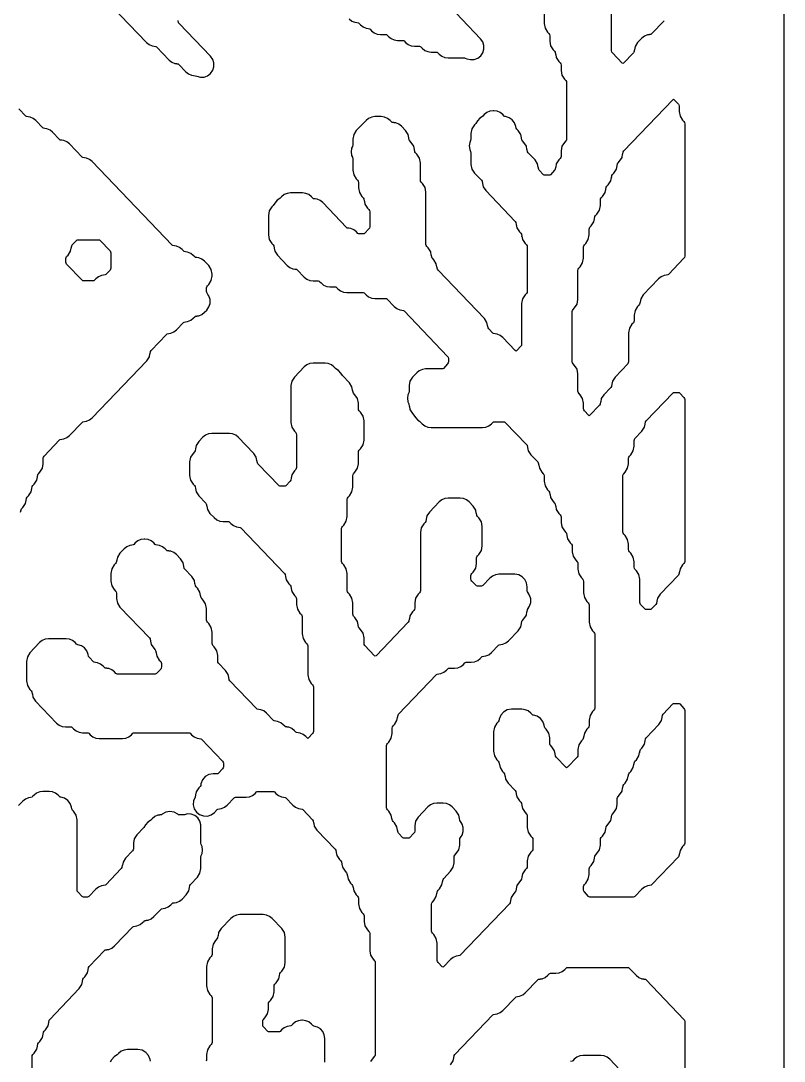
# Model space of a CAD drawing. Header units: millimetres. Extents: x 10 to 410, y 18 to 283.
# Drawn here: x 180.54 to 211.27, y 58.96 to 100.85 of the extents above; entities that cross this region are included whole.
import ezdxf

# ---------------------------------------------------------------- set-up
doc = ezdxf.new("R2010")
doc.units = ezdxf.units.MM
doc.layers.add('CUT', color=1, linetype='Continuous')

msp = doc.modelspace()

# ---------------------------------------------------------------- linework, layer by layer
at = {"layer": 'CUT'}
for points in [[(211.2679, 144), (198.134, 144), (198.134, 147), (190.134, 147), (190.134, 144), (169.134, 144), (169.134, 147), (161.134, 147), (161.134, 144), (148, 144), (148, 24), (161.134, 24), (161.134, 21), (169.134, 21), (169.134, 24), (190.134, 24), (190.134, 21), (198.134, 21), (198.134, 24), (211.2679, 24)], [(202.9643, 85.9382), (202.9643, 86.6345), (202.9282, 86.8209), (202.8252, 86.9805), (202.7709, 87.0371), (202.7464, 87.0752), (202.7378, 87.1196), (202.7378, 89.1504), (202.7464, 89.1949), (202.7709, 89.2329), (202.8252, 89.2895), (202.9282, 89.4491), (202.9643, 89.6355), (202.9643, 90.8044), (202.9729, 90.8489), (202.9975, 90.8869), (203.0517, 90.9435), (203.1547, 91.1031), (203.1908, 91.2896), (203.1908, 91.7496), (203.1994, 91.794), (203.224, 91.8321), (203.2783, 91.8887), (203.3812, 92.0482), (203.4173, 92.2347), (203.4173, 92.4584), (203.4259, 92.5029), (203.4505, 92.5409), (203.5048, 92.5976), (203.6078, 92.7571), (203.6324, 92.8844), (203.6347, 92.8839), (203.6524, 92.9754), (203.677, 93.0135), (203.7313, 93.0701), (203.8343, 93.2297), (203.8703, 93.4161), (203.8703, 93.6399), (203.8789, 93.6843), (203.9035, 93.7224), (203.9578, 93.779), (204.0608, 93.9385), (204.0854, 94.0658), (204.0877, 94.0654), (204.1054, 94.1569), (204.13, 94.1949), (204.1843, 94.2516), (204.2873, 94.4111), (204.3119, 94.5384), (204.3142, 94.538), (204.3319, 94.6295), (204.3565, 94.6675), (204.4108, 94.7241), (204.5138, 94.8837), (204.5384, 95.011), (204.5408, 95.0105), (204.5585, 95.102), (204.583, 95.1401), (204.6373, 95.1967), (204.7403, 95.3563), (204.7649, 95.4836), (204.7673, 95.4831), (204.785, 95.5746), (204.8095, 95.6126), (206.787, 97.6755), (206.8149, 97.6965), (206.8429, 97.6755), (207.0083, 97.5029), (207.0328, 97.4649), (207.0414, 97.4204), (207.0414, 97.1967), (207.0775, 97.0103), (207.1805, 96.8507), (207.2348, 96.7941), (207.2594, 96.756), (207.2679, 96.7116), (207.2679, 91.3728), (207.2594, 91.3284), (207.2348, 91.2903), (206.6117, 90.6403), (206.5866, 90.6203), (206.5214, 90.6115), (206.5218, 90.6088), (206.4424, 90.5981), (206.3192, 90.5455), (206.2143, 90.462), (205.5949, 89.8159), (205.492, 89.6564), (205.4673, 89.5291), (205.465, 89.5296), (205.4473, 89.4381), (205.4227, 89.4), (205.3684, 89.3434), (205.2654, 89.1838), (205.2294, 88.9974), (205.2294, 88.7737), (205.2208, 88.7292), (205.1962, 88.6912), (205.1419, 88.6345), (205.0389, 88.475), (205.0029, 88.2885), (205.0029, 87.1196), (204.9943, 87.0752), (204.9697, 87.0371), (204.4624, 86.5079), (204.3594, 86.3484), (204.3348, 86.2211), (204.3324, 86.2215), (204.3147, 86.13), (204.2902, 86.092), (204.0094, 85.7991), (203.9064, 85.6395), (203.8818, 85.5122), (203.8794, 85.5127), (203.8617, 85.4212), (203.8372, 85.3831), (203.4453, 84.9743), (203.4173, 84.9533), (203.3893, 84.9743), (203.224, 85.1468), (203.1994, 85.1849), (203.1908, 85.2293), (203.1908, 85.4531), (203.1547, 85.6395), (203.0517, 85.7991), (202.9975, 85.8557), (202.9729, 85.8938)], [(184.131, 91.5958), (184.1555, 91.5577), (184.1641, 91.5133), (184.1641, 90.9002), (184.1555, 90.8558), (184.131, 90.8177), (183.9609, 90.6403), (183.9358, 90.6203), (183.8706, 90.6115), (183.871, 90.6088), (183.7916, 90.5981), (183.6684, 90.5455), (183.5635, 90.462), (183.5079, 90.404), (183.4828, 90.3841), (183.451, 90.3797), (183.0653, 90.3797), (183.0334, 90.3841), (183.0083, 90.404), (182.3852, 91.054), (182.3607, 91.0921), (182.3521, 91.1365), (182.3521, 91.277), (182.3607, 91.3214), (182.3852, 91.3595), (182.4395, 91.4161), (182.5425, 91.5757), (182.5671, 91.703), (182.5695, 91.7025), (182.5872, 91.794), (182.6117, 91.8321), (182.7818, 92.0095), (182.8069, 92.0295), (182.8387, 92.0338), (183.6775, 92.0338), (183.7093, 92.0295), (183.7344, 92.0095)], [(207.2348, 85.6886), (207.2594, 85.6506), (207.2679, 85.6061), (207.2679, 79.0859), (207.2594, 79.0414), (207.2348, 79.0034), (207.1805, 78.9467), (207.0775, 78.7872), (207.0529, 78.6599), (207.0505, 78.6604), (207.0328, 78.5689), (207.0083, 78.5308), (206.2745, 77.7653), (206.1715, 77.6058), (206.1469, 77.4785), (206.1445, 77.4789), (206.1268, 77.3874), (206.1023, 77.3494), (205.9322, 77.172), (205.9071, 77.152), (205.8752, 77.1477), (205.716, 77.1477), (205.6842, 77.152), (205.6591, 77.172), (205.489, 77.3494), (205.4645, 77.3874), (205.4559, 77.4319), (205.4559, 78.3645), (205.4198, 78.5509), (205.3168, 78.7105), (205.2625, 78.7671), (205.238, 78.8051), (205.2294, 78.8496), (205.2294, 79.0733), (205.1933, 79.2598), (205.0903, 79.4193), (205.036, 79.476), (205.0115, 79.514), (205.0029, 79.5585), (205.0029, 79.7822), (204.9668, 79.9686), (204.8638, 80.1282), (204.8095, 80.1848), (204.785, 80.2229), (204.7764, 80.2673), (204.7764, 82.5344), (204.785, 82.5788), (204.8095, 82.6169), (204.8638, 82.6735), (204.9668, 82.8331), (205.0029, 83.0195), (205.0029, 83.2432), (205.0115, 83.2877), (205.036, 83.3257), (205.0903, 83.3824), (205.1933, 83.5419), (205.2294, 83.7284), (205.2294, 83.9521), (205.238, 83.9965), (205.2625, 84.0346), (205.5433, 84.3275), (205.6463, 84.4871), (205.671, 84.6144), (205.6733, 84.6139), (205.691, 84.7054), (205.7155, 84.7434), (206.7916, 85.866), (206.8168, 85.886), (206.8486, 85.8903), (207.0078, 85.8903), (207.0396, 85.886), (207.0647, 85.866)], [(203.4173, 66.4794), (203.4173, 66.7031), (203.4259, 66.7476), (203.4505, 66.7856), (203.5048, 66.8423), (203.6078, 67.0018), (203.6324, 67.1291), (203.6347, 67.1287), (203.6524, 67.2202), (203.677, 67.2582), (203.7313, 67.3149), (203.8343, 67.4744), (203.8703, 67.6609), (203.8703, 67.8846), (203.8789, 67.929), (203.9035, 67.9671), (203.9578, 68.0237), (204.0608, 68.1833), (204.0854, 68.3106), (204.0877, 68.3101), (204.1054, 68.4016), (204.13, 68.4397), (204.1843, 68.4963), (204.2873, 68.6558), (204.3119, 68.7831), (204.3142, 68.7827), (204.3319, 68.8742), (204.3565, 68.9122), (204.4108, 68.9689), (204.5138, 69.1284), (204.5499, 69.3149), (204.5499, 69.5386), (204.5585, 69.583), (204.583, 69.6211), (204.6373, 69.6777), (204.7403, 69.8373), (204.7649, 69.9646), (204.7673, 69.9641), (204.785, 70.0556), (204.8095, 70.0937), (204.8638, 70.1503), (204.9668, 70.3099), (204.9914, 70.4371), (204.9938, 70.4367), (205.0115, 70.5282), (205.036, 70.5662), (205.0903, 70.6229), (205.1933, 70.7824), (205.2179, 70.9097), (205.2203, 70.9093), (205.238, 71.0008), (205.2625, 71.0388), (205.3168, 71.0954), (205.4198, 71.255), (205.4444, 71.3823), (205.4468, 71.3818), (205.4645, 71.4733), (205.489, 71.5114), (205.5433, 71.568), (205.6463, 71.7276), (205.671, 71.8549), (205.6733, 71.8544), (205.691, 71.9459), (205.7155, 71.984), (206.2229, 72.5132), (206.3259, 72.6727), (206.3505, 72.8), (206.3528, 72.7996), (206.3705, 72.8911), (206.3951, 72.9291), (206.7916, 73.3428), (206.8168, 73.3628), (206.8486, 73.3671), (207.0078, 73.3671), (207.0396, 73.3628), (207.0647, 73.3428), (207.2348, 73.1654), (207.2594, 73.1273), (207.2679, 73.0829), (207.2679, 67.7441), (207.2594, 67.6997), (207.2348, 67.6616), (207.1805, 67.605), (207.0775, 67.4454), (207.0529, 67.3181), (207.0505, 67.3186), (207.0328, 67.2271), (207.0083, 67.189), (205.9322, 66.0665), (205.9071, 66.0465), (205.8419, 66.0377), (205.8423, 66.035), (205.7629, 66.0242), (205.6396, 65.9716), (205.5348, 65.8882), (205.2527, 65.5939), (205.2275, 65.5739), (205.1957, 65.5696), (203.451, 65.5696), (203.4191, 65.5739), (203.394, 65.5939), (203.224, 65.7713), (203.1994, 65.8094), (203.1908, 65.8538), (203.1908, 65.9943), (203.1994, 66.0387), (203.224, 66.0768), (203.2783, 66.1334), (203.3812, 66.293)]]:
    msp.add_lwpolyline(points, close=True, dxfattribs=at)
for points in [[(183.1707, 102.5216), (185.6021, 99.9852), (185.7069, 99.9018), (185.8302, 99.8492), (185.9096, 99.8385), (185.9092, 99.8357), (185.9744, 99.8269), (185.9995, 99.8069), (186.5081, 99.2764), (186.613, 99.1929), (186.7362, 99.1403), (186.8156, 99.1296), (186.8152, 99.1269), (186.8804, 99.1181), (186.9055, 99.0981), (187.1876, 98.8038), (187.2925, 98.7203), (187.4158, 98.6677), (187.4951, 98.657), (187.4947, 98.6543), (187.5605, 98.6454), (187.6194, 98.6203), (187.7662, 98.5826), (187.9175, 98.5907), (188.0595, 98.6437), (188.179, 98.7368), (188.2652, 98.8615), (188.3101, 99.0062), (188.3095, 99.1578), (188.2636, 99.3022), (188.1765, 99.4262), (186.9154, 100.7418), (186.8908, 100.7798), (186.8731, 100.8713)], [(201.6052, 101.9931), (201.6052, 100.741), (201.6413, 100.5546), (201.7443, 100.395), (201.7986, 100.3384), (201.8232, 100.3003), (201.8318, 100.2559), (201.8318, 100.0322), (201.8678, 99.8457), (201.9708, 99.6862), (202.0251, 99.6295), (202.0497, 99.5915), (202.0674, 99.5), (202.0697, 99.5004), (202.0943, 99.3731), (202.1973, 99.2136), (202.2516, 99.157), (202.2762, 99.1189), (202.2848, 99.0745), (202.2848, 98.8507), (202.3208, 98.6643), (202.4238, 98.5047), (202.4781, 98.4481), (202.5027, 98.41), (202.5113, 98.3656), (202.5113, 96.0985), (202.5027, 96.0541), (202.4781, 96.016), (202.4238, 95.9594), (202.3208, 95.7999), (202.2848, 95.6134), (202.2848, 95.3897), (202.2762, 95.3452), (202.2516, 95.3072), (202.1973, 95.2505), (202.0943, 95.091), (202.0697, 94.9637), (202.0674, 94.9642), (202.0497, 94.8727), (202.0251, 94.8346), (201.855, 94.6572), (201.8299, 94.6372), (201.7981, 94.6329), (201.6389, 94.6329), (201.6071, 94.6372), (201.582, 94.6572), (201.4119, 94.8346), (201.3873, 94.8727), (201.3696, 94.9642), (201.3673, 94.9637), (201.3427, 95.091), (201.2397, 95.2505), (200.9589, 95.5435), (200.9343, 95.5815), (200.9166, 95.673), (200.9143, 95.6726), (200.8897, 95.7999), (200.7867, 95.9594), (200.7324, 96.016), (200.7078, 96.0541), (200.6901, 96.1456), (200.6878, 96.1451), (200.6632, 96.2724), (200.5602, 96.432), (200.5059, 96.4886), (200.4813, 96.5267), (200.4678, 96.5965), (200.4151, 96.7423), (200.3203, 96.865), (200.1925, 96.9527), (200.0439, 96.9971), (200.0215, 97.0001), (199.9964, 97.0201), (199.9408, 97.0781), (199.8359, 97.1615), (199.7127, 97.2141), (199.5799, 97.2321), (199.5535, 97.2321), (199.4207, 97.2141), (199.2974, 97.1615), (199.1925, 97.0781), (199.137, 97.0201), (199.0793, 96.9742), (199.0158, 96.9351), (198.9179, 96.824), (198.854, 96.7249), (198.7997, 96.6683), (198.6967, 96.5087), (198.6606, 96.3223), (198.6606, 96.0985), (198.6478, 96.0319), (198.6128, 95.9557), (198.5924, 95.8143), (198.6128, 95.673), (198.6478, 95.5968), (198.6606, 95.5301), (198.6606, 95.0701), (198.6967, 94.8837), (198.7997, 94.7241), (199.0805, 94.4312), (199.1051, 94.3932), (199.1228, 94.3017), (199.1251, 94.3021), (199.1497, 94.1748), (199.2527, 94.0153), (200.4396, 92.7772), (200.4641, 92.7392), (200.4818, 92.6477), (200.4842, 92.6481), (200.5088, 92.5208), (200.6118, 92.3613), (200.6661, 92.3046), (200.6906, 92.2666), (200.7083, 92.1751), (200.7107, 92.1755), (200.7353, 92.0482), (200.8383, 91.8887), (200.8926, 91.8321), (200.9171, 91.794), (200.9257, 91.7496), (200.9257, 89.9551), (200.9171, 89.9106), (200.8926, 89.8726), (200.8383, 89.8159), (200.7353, 89.6564), (200.6992, 89.4699), (200.6992, 87.8285), (200.6906, 87.784), (200.6661, 87.746), (200.5007, 87.5735), (200.4727, 87.5524), (200.4447, 87.5735), (199.9408, 88.0992), (199.8359, 88.1826), (199.7127, 88.2352), (199.6333, 88.2459), (199.6337, 88.2487), (199.5685, 88.2575), (199.5434, 88.2775), (199.3733, 88.4549), (199.3488, 88.4929), (199.3311, 88.5844), (199.3287, 88.584), (199.3041, 88.7112), (199.2011, 88.8708), (197.3348, 90.8177), (197.3102, 90.8558), (197.2925, 90.9473), (197.2902, 90.9468), (197.2655, 91.0741), (197.1625, 91.2337), (197.1082, 91.2903), (197.0837, 91.3284), (197.066, 91.4198), (197.0636, 91.4194), (197.039, 91.5467), (196.936, 91.7062), (196.8817, 91.7629), (196.8572, 91.8009), (196.8486, 91.8454), (196.8486, 93.9594), (196.8125, 94.1458), (196.7095, 94.3054), (196.6552, 94.362), (196.6307, 94.4001), (196.6221, 94.4445), (196.6221, 95.1408), (196.586, 95.3273), (196.483, 95.4868), (196.4287, 95.5435), (196.4042, 95.5815), (196.3865, 95.673), (196.3841, 95.6726), (196.3595, 95.7999), (196.2565, 95.9594), (196.2022, 96.016), (196.1777, 96.0541), (196.16, 96.1456), (196.1576, 96.1451), (196.133, 96.2724), (196.03, 96.432), (195.8637, 96.6055), (195.7588, 96.6889), (195.6355, 96.7415), (195.5562, 96.7523), (195.5565, 96.755), (195.4914, 96.7638), (195.4662, 96.7838), (195.4106, 96.8418), (195.3058, 96.9252), (195.1825, 96.9778), (195.0497, 96.9958), (194.7968, 96.9958), (194.664, 96.9778), (194.5408, 96.9252), (194.4359, 96.8418), (194.043, 96.432), (193.94, 96.2724), (193.904, 96.086), (193.904, 95.8623), (193.8911, 95.7956), (193.8561, 95.7194), (193.8357, 95.5781), (193.8561, 95.4367), (193.8911, 95.3605), (193.904, 95.2939), (193.904, 94.8339), (193.94, 94.6474), (194.043, 94.4879), (194.0973, 94.4312), (194.1219, 94.3932), (194.1305, 94.3487), (194.1305, 94.125), (194.1666, 93.9385), (194.2695, 93.779), (194.3238, 93.7224), (194.3484, 93.6843), (194.3661, 93.5928), (194.3684, 93.5933), (194.3931, 93.466), (194.4961, 93.3064), (194.5503, 93.2498), (194.5749, 93.2117), (194.5835, 93.1673), (194.5835, 92.5542), (194.5749, 92.5098), (194.5503, 92.4717), (194.3803, 92.2943), (194.3552, 92.2743), (194.3233, 92.27), (194.1641, 92.27), (194.1323, 92.2743), (194.1072, 92.2943), (194.0516, 92.3523), (193.9467, 92.4358), (193.8235, 92.4884), (193.7441, 92.4991), (193.7445, 92.5018), (193.6793, 92.5106), (193.6542, 92.5306), (192.6926, 93.5338), (192.5877, 93.6172), (192.4644, 93.6698), (192.3851, 93.6805), (192.3854, 93.6833), (192.3203, 93.6921), (192.2951, 93.7121), (192.2395, 93.7701), (192.1347, 93.8535), (192.0114, 93.9061), (191.8786, 93.9241), (191.3992, 93.9241), (191.2664, 93.9061), (191.1431, 93.8535), (191.0383, 93.7701), (190.9827, 93.7121), (190.925, 93.6662), (190.8615, 93.6271), (190.7637, 93.5159), (190.6997, 93.4169), (190.6454, 93.3602), (190.5424, 93.2007), (190.5064, 93.0142), (190.5064, 92.2347), (190.5424, 92.0482), (190.6454, 91.8887), (190.6997, 91.8321), (190.7243, 91.794), (190.742, 91.7025), (190.7443, 91.703), (190.7689, 91.5757), (190.8719, 91.4161), (191.2648, 91.0063), (191.3696, 90.9229), (191.4929, 90.8703), (191.5723, 90.8595), (191.5719, 90.8568), (191.6371, 90.848), (191.6622, 90.828), (191.9443, 90.5337), (192.0492, 90.4503), (192.1724, 90.3977), (192.3052, 90.3797), (192.5113, 90.3797), (192.5431, 90.3754), (192.5682, 90.3555), (192.6238, 90.2975), (192.7287, 90.214), (192.852, 90.1614), (192.9848, 90.1435), (193.1908, 90.1435), (193.2226, 90.1392), (193.2477, 90.1192), (193.3033, 90.0612), (193.4082, 89.9777), (193.5315, 89.9251), (193.6643, 89.9072), (194.3233, 89.9072), (194.3552, 89.9029), (194.3803, 89.8829), (194.4359, 89.8249), (194.5408, 89.7414), (194.664, 89.6888), (194.7968, 89.6709), (195.2294, 89.6709), (195.2612, 89.6666), (195.2863, 89.6466), (195.5684, 89.3523), (195.6733, 89.2689), (195.7966, 89.2163), (195.8759, 89.2055), (195.8755, 89.2028), (195.9407, 89.194), (195.9658, 89.174), (197.7215, 87.3426), (197.746, 87.3046), (197.7546, 87.2601), (197.7546, 87.1196), (197.746, 87.0752), (197.7215, 87.0371), (197.5514, 86.8597), (197.5263, 86.8397), (197.4944, 86.8354), (196.8354, 86.8354), (196.7026, 86.8175), (196.5793, 86.7649), (196.4745, 86.6814), (196.3081, 86.5079), (196.2051, 86.3484), (196.1691, 86.1619), (196.1691, 85.9382), (196.1562, 85.8716), (196.1212, 85.7954), (196.1008, 85.654), (196.1212, 85.5127), (196.1562, 85.4364), (196.1782, 85.3228), (196.1805, 85.3232), (196.2051, 85.1959), (196.3081, 85.0364), (196.3624, 84.9797), (196.4264, 84.8807), (196.5242, 84.7696), (196.5877, 84.7304), (196.6454, 84.6846), (196.701, 84.6266), (196.8058, 84.5431), (196.9291, 84.4905), (197.0619, 84.4726), (199.1268, 84.4726), (199.2597, 84.4905), (199.3829, 84.5431), (199.4878, 84.6266), (199.5434, 84.6846), (199.5685, 84.7046), (199.6003, 84.7089), (199.986, 84.7089), (200.0179, 84.7046), (200.043, 84.6846), (200.8926, 83.7983), (200.9171, 83.7603), (200.9348, 83.6688), (200.9372, 83.6692), (200.9618, 83.5419), (201.0648, 83.3824), (201.3456, 83.0894), (201.3701, 83.0514), (201.3878, 82.9599), (201.3902, 82.9604), (201.4148, 82.8331), (201.5178, 82.6735), (201.5721, 82.6169), (201.5967, 82.5788), (201.6052, 82.5344), (201.6052, 82.3107), (201.6413, 82.1242), (201.7443, 81.9646), (201.7986, 81.908), (201.8232, 81.87), (201.8409, 81.7785), (201.8432, 81.7789), (201.8678, 81.6516), (201.9708, 81.4921), (202.0251, 81.4354), (202.0497, 81.3974), (202.0674, 81.3059), (202.0697, 81.3063), (202.0943, 81.1791), (202.1973, 81.0195), (202.2516, 80.9629), (202.2762, 80.9248), (202.2848, 80.8804), (202.2848, 80.6566), (202.3208, 80.4702), (202.4238, 80.3106), (202.4781, 80.254), (202.5027, 80.216), (202.5204, 80.1245), (202.5227, 80.1249), (202.5473, 79.9976), (202.6503, 79.8381), (202.7046, 79.7814), (202.7292, 79.7434), (202.7378, 79.6989), (202.7378, 79.4752), (202.7739, 79.2888), (202.8768, 79.1292), (202.9311, 79.0726), (202.9557, 79.0345), (202.9643, 78.9901), (202.9643, 78.7663), (203.0004, 78.5799), (203.1034, 78.4203), (203.1576, 78.3637), (203.1822, 78.3257), (203.1908, 78.2812), (203.1908, 77.8212), (203.2269, 77.6347), (203.3299, 77.4752), (203.3842, 77.4186), (203.4087, 77.3805), (203.4173, 77.3361), (203.4173, 76.6398), (203.4534, 76.4533), (203.5564, 76.2938), (203.6107, 76.2371), (203.6352, 76.1991), (203.6438, 76.1546), (203.6438, 73.1787), (203.6352, 73.1343), (203.6107, 73.0962), (203.5564, 73.0396), (203.4534, 72.88), (203.4173, 72.6936), (203.4173, 72.4699), (203.4087, 72.4254), (203.3842, 72.3874), (203.3299, 72.3307), (203.2269, 72.1712), (203.2022, 72.0439), (203.1999, 72.0443), (203.1822, 71.9528), (203.1576, 71.9148), (203.1034, 71.8581), (203.0004, 71.6986), (202.9643, 71.5121), (202.9643, 71.2884), (202.9557, 71.244), (202.9311, 71.2059), (202.5392, 70.7971), (202.5113, 70.7761), (202.4833, 70.7971), (202.0914, 71.2059), (202.0669, 71.244), (202.0492, 71.3355), (202.0468, 71.335), (202.0222, 71.4623), (201.9192, 71.6219), (201.8649, 71.6785), (201.8404, 71.7165), (201.8318, 71.761), (201.8318, 71.9847), (201.7957, 72.1712), (201.6927, 72.3307), (201.6384, 72.3874), (201.6138, 72.4254), (201.6003, 72.4953), (201.5477, 72.6411), (201.4528, 72.7637), (201.325, 72.8514), (201.1764, 72.8958), (201.1541, 72.8988), (201.1289, 72.9188), (201.0733, 72.9768), (200.9685, 73.0603), (200.8452, 73.1128), (200.7124, 73.1308), (200.2879, 73.1308), (200.1188, 73.1014), (199.9697, 73.0165), (199.858, 72.8862), (199.797, 72.7258), (199.7846, 72.6617), (199.76, 72.6236), (199.7057, 72.567), (199.6027, 72.4074), (199.5667, 72.221), (199.5667, 71.4415), (199.6027, 71.255), (199.7057, 71.0954), (199.76, 71.0388), (199.7846, 71.0008), (199.8023, 70.9093), (199.8046, 70.9097), (199.8293, 70.7824), (199.9322, 70.6229), (199.9865, 70.5662), (200.0111, 70.5282), (200.0288, 70.4367), (200.0311, 70.4371), (200.0558, 70.3099), (200.1588, 70.1503), (200.4396, 69.8574), (200.4641, 69.8193), (200.4818, 69.7278), (200.4842, 69.7283), (200.5088, 69.601), (200.6118, 69.4414), (200.6661, 69.3848), (200.6906, 69.3468), (200.7083, 69.2553), (200.7107, 69.2557), (200.7353, 69.1284), (200.8383, 68.9689), (200.8926, 68.9122), (200.9171, 68.8742), (200.9257, 68.8297), (200.9257, 68.3697), (200.9618, 68.1833), (201.0648, 68.0237), (201.1191, 67.9671), (201.1436, 67.929), (201.1522, 67.8846), (201.1522, 67.5078), (201.1436, 67.4634), (201.1191, 67.4253), (201.0648, 67.3687), (200.9618, 67.2091), (200.9257, 67.0227), (200.9257, 66.799), (200.9171, 66.7545), (200.8926, 66.7165), (200.8383, 66.6598), (200.7353, 66.5003), (200.7107, 66.373), (200.7083, 66.3734), (200.6906, 66.2819), (200.6661, 66.2439), (200.6118, 66.1873), (200.5088, 66.0277), (200.4842, 65.9004), (200.4818, 65.9009), (200.4641, 65.8094), (200.4396, 65.7713), (200.3853, 65.7147), (200.2823, 65.5551), (200.2576, 65.4278), (200.2553, 65.4283), (200.2376, 65.3368), (200.213, 65.2987), (198.2309, 63.231), (198.2058, 63.2111), (198.1406, 63.2022), (198.141, 63.1995), (198.0616, 63.1888), (197.9384, 63.1362), (197.8335, 63.0528), (197.5561, 62.7634), (197.5281, 62.7423), (197.5001, 62.7634), (197.3348, 62.9359), (197.3102, 62.9739), (197.3016, 63.0184), (197.3016, 63.7147), (197.2655, 63.9011), (197.1625, 64.0607), (197.1082, 64.1173), (197.0837, 64.1554), (197.0751, 64.1998), (197.0751, 65.2854), (197.0837, 65.3299), (197.1082, 65.3679), (197.1625, 65.4246), (197.2655, 65.5841), (197.2902, 65.7114), (197.2925, 65.711), (197.3102, 65.8025), (197.3348, 65.8405), (197.389, 65.8971), (197.492, 66.0567), (197.5167, 66.184), (197.519, 66.1835), (197.5367, 66.275), (197.5613, 66.3131), (197.8421, 66.606), (197.9451, 66.7655), (197.9811, 66.952), (197.9811, 67.1757), (197.9897, 67.2202), (198.0143, 67.2582), (198.0686, 67.3149), (198.1716, 67.4744), (198.2076, 67.6609), (198.2076, 67.8846), (198.2162, 67.929), (198.2668, 68.0073), (198.2637, 68.0093), (198.3031, 68.0656), (198.3489, 68.2108), (198.3489, 68.363), (198.3031, 68.5082), (198.2637, 68.5645), (198.2668, 68.5665), (198.2162, 68.6448), (198.1985, 68.7363), (198.1962, 68.7359), (198.1716, 68.8631), (198.0686, 69.0227), (197.9022, 69.1962), (197.7974, 69.2797), (197.6741, 69.3323), (197.5413, 69.3502), (197.2884, 69.3502), (197.1556, 69.3323), (197.0323, 69.2797), (196.9275, 69.1962), (196.5346, 68.7864), (196.4316, 68.6269), (196.3956, 68.4404), (196.3956, 68.2167), (196.387, 68.1722), (196.3624, 68.1342), (196.1923, 67.9568), (196.1672, 67.9368), (196.1354, 67.9325), (195.9762, 67.9325), (195.9444, 67.9368), (195.9193, 67.9568), (195.7492, 68.1342), (195.7246, 68.1722), (195.7069, 68.2637), (195.7046, 68.2633), (195.68, 68.3906), (195.577, 68.5501), (195.5227, 68.6068), (195.4981, 68.6448), (195.4804, 68.7363), (195.4781, 68.7359), (195.4535, 68.8631), (195.3505, 69.0227), (195.2962, 69.0793), (195.2716, 69.1174), (195.263, 69.1618), (195.263, 71.6652), (195.2716, 71.7096), (195.2962, 71.7477), (195.3505, 71.8043), (195.4535, 71.9639), (195.4895, 72.1503), (195.4895, 72.374), (195.4981, 72.4185), (195.5227, 72.4565), (195.577, 72.5132), (195.68, 72.6727), (195.7046, 72.8), (195.7069, 72.7996), (195.7246, 72.8911), (195.7492, 72.9291), (197.2783, 74.5242), (197.3034, 74.5442), (197.3686, 74.553), (197.3682, 74.5558), (197.4476, 74.5665), (197.5709, 74.6191), (197.6757, 74.7025), (197.7313, 74.7605), (197.7564, 74.7805), (197.7883, 74.7848), (197.9943, 74.7848), (198.1271, 74.8028), (198.2504, 74.8554), (198.3553, 74.9388), (198.4108, 74.9968), (198.436, 75.0168), (198.4678, 75.0211), (198.6738, 75.0211), (198.8066, 75.0391), (198.9299, 75.0916), (199.0348, 75.1751), (199.0904, 75.2331), (199.1155, 75.2531), (199.1807, 75.2619), (199.1803, 75.2646), (199.2597, 75.2753), (199.3829, 75.3279), (199.4878, 75.4114), (199.7699, 75.7057), (199.795, 75.7257), (199.8602, 75.7345), (199.8598, 75.7372), (199.9392, 75.7479), (200.0624, 75.8005), (200.1673, 75.884), (200.5602, 76.2938), (200.6632, 76.4533), (200.6878, 76.5806), (200.6901, 76.5802), (200.7078, 76.6716), (200.7324, 76.7097), (200.7867, 76.7663), (200.8897, 76.9259), (200.9143, 77.0532), (200.9166, 77.0527), (200.9343, 77.1442), (200.9849, 77.2225), (200.9818, 77.2245), (201.0212, 77.2808), (201.067, 77.426), (201.067, 77.5782), (201.0212, 77.7234), (200.9818, 77.7797), (200.9849, 77.7817), (200.9343, 77.86), (200.9257, 77.9045), (200.9257, 78.0654), (200.9013, 78.2199), (200.8302, 78.3593), (200.7196, 78.4699), (200.5802, 78.5409), (200.4257, 78.5654), (199.78, 78.5654), (199.6472, 78.5474), (199.5239, 78.4948), (199.4191, 78.4114), (199.137, 78.1171), (199.1118, 78.0971), (199.08, 78.0928), (198.9208, 78.0928), (198.889, 78.0971), (198.8639, 78.1171), (198.6938, 78.2945), (198.6692, 78.3326), (198.6606, 78.377), (198.6606, 78.5175), (198.6692, 78.5619), (198.6938, 78.6), (198.7481, 78.6566), (198.8511, 78.8162), (198.8872, 79.0026), (198.8872, 79.2263), (198.8958, 79.2708), (198.9203, 79.3088), (198.9746, 79.3655), (199.0776, 79.525), (199.1137, 79.7115), (199.1137, 80.491), (199.0776, 80.6775), (198.9746, 80.837), (198.9203, 80.8937), (198.8958, 80.9317), (198.8781, 81.0232), (198.8757, 81.0228), (198.8511, 81.1501), (198.7481, 81.3096), (198.5818, 81.4831), (198.4769, 81.5666), (198.3536, 81.6192), (198.2208, 81.6371), (197.7414, 81.6371), (197.6086, 81.6192), (197.4854, 81.5666), (197.3805, 81.4831), (196.9876, 81.0733), (196.8846, 80.9138), (196.86, 80.7865), (196.8577, 80.7869), (196.84, 80.6954), (196.8154, 80.6574), (196.7611, 80.6008), (196.6581, 80.4412), (196.6221, 80.2548), (196.6221, 77.9045), (196.6135, 77.86), (196.5889, 77.822), (196.5346, 77.7653), (196.4316, 77.6058), (196.3956, 77.4193), (196.3956, 77.1956), (196.387, 77.1511), (196.3624, 77.1131), (196.3081, 77.0565), (196.2051, 76.8969), (196.1805, 76.7696), (196.1782, 76.7701), (196.1605, 76.6786), (196.1359, 76.6405), (194.838, 75.2866), (194.81, 75.2655), (194.782, 75.2866), (194.3902, 75.6954), (194.3656, 75.7334), (194.357, 75.7779), (194.357, 76.0016), (194.3209, 76.188), (194.2179, 76.3476), (194.1636, 76.4042), (194.1391, 76.4423), (194.1214, 76.5338), (194.119, 76.5333), (194.0944, 76.6606), (193.9914, 76.8202), (193.9371, 76.8768), (193.9126, 76.9148), (193.904, 76.9593), (193.904, 77.4193), (193.8679, 77.6058), (193.7649, 77.7653), (193.7106, 77.822), (193.6861, 77.86), (193.6775, 77.9045), (193.6775, 78.6007), (193.6414, 78.7872), (193.5384, 78.9467), (193.4841, 79.0034), (193.4596, 79.0414), (193.451, 79.0859), (193.451, 80.4078), (193.4596, 80.4522), (193.4841, 80.4903), (193.5384, 80.5469), (193.6414, 80.7065), (193.6775, 80.8929), (193.6775, 81.5892), (193.6861, 81.6337), (193.7106, 81.6717), (193.7649, 81.7284), (193.8679, 81.8879), (193.904, 82.0744), (193.904, 82.5344), (193.9126, 82.5788), (193.9371, 82.6169), (193.9914, 82.6735), (194.0944, 82.8331), (194.1305, 83.0195), (194.1305, 83.4795), (194.1391, 83.524), (194.1636, 83.562), (194.2179, 83.6187), (194.3209, 83.7782), (194.357, 83.9647), (194.357, 84.7442), (194.3209, 84.9307), (194.2179, 85.0902), (194.1636, 85.1468), (194.1391, 85.1849), (194.1305, 85.2293), (194.1305, 85.4531), (194.0944, 85.6395), (193.9914, 85.7991), (193.9371, 85.8557), (193.9126, 85.8938), (193.8949, 85.9852), (193.8925, 85.9848), (193.8679, 86.1121), (193.7649, 86.2716), (193.4841, 86.5646), (193.4202, 86.6636), (193.3224, 86.7747), (193.2588, 86.8139), (193.2012, 86.8597), (193.1456, 86.9177), (193.0407, 87.0012), (192.9174, 87.0538), (192.7846, 87.0717), (192.3052, 87.0717), (192.1724, 87.0538), (192.0492, 87.0012), (191.9443, 86.9177), (191.5514, 86.5079), (191.4485, 86.3484), (191.4124, 86.1619), (191.4124, 84.6735), (191.4485, 84.4871), (191.5514, 84.3275), (191.6057, 84.2709), (191.6303, 84.2328), (191.6389, 84.1884), (191.6389, 82.8665), (191.6303, 82.822), (191.6057, 82.784), (191.5514, 82.7273), (191.4485, 82.5678), (191.4238, 82.4405), (191.4215, 82.4409), (191.4038, 82.3494), (191.3792, 82.3114), (191.2092, 82.134), (191.184, 82.114), (191.1522, 82.1097), (190.993, 82.1097), (190.9612, 82.114), (190.9361, 82.134), (190.0865, 83.0203), (190.0619, 83.0583), (190.0442, 83.1498), (190.0419, 83.1494), (190.0173, 83.2766), (189.9143, 83.4362), (189.2949, 84.0823), (189.1901, 84.1657), (189.0668, 84.2183), (188.934, 84.2363), (188.2281, 84.2363), (188.0953, 84.2183), (187.972, 84.1657), (187.8671, 84.0823), (187.7008, 83.9088), (187.5978, 83.7492), (187.5732, 83.6219), (187.5709, 83.6224), (187.5532, 83.5309), (187.5286, 83.4928), (187.4743, 83.4362), (187.3713, 83.2766), (187.3352, 83.0902), (187.3352, 82.5469), (187.3713, 82.3605), (187.4743, 82.2009), (187.5286, 82.1443), (187.5532, 82.1062), (187.5709, 82.0148), (187.5732, 82.0152), (187.5978, 81.8879), (187.7008, 81.7284), (187.9816, 81.4354), (188.0062, 81.3974), (188.0239, 81.3059), (188.0262, 81.3063), (188.0508, 81.1791), (188.1538, 81.0195), (188.3202, 80.846), (188.425, 80.7625), (188.5483, 80.7099), (188.6811, 80.692), (188.8871, 80.692), (188.919, 80.6877), (188.9441, 80.6677), (188.9997, 80.6097), (189.1046, 80.5262), (189.2278, 80.4737), (189.3072, 80.4629), (189.3068, 80.4602), (189.372, 80.4514), (189.3971, 80.4314), (191.1527, 78.6), (191.1773, 78.5619), (191.195, 78.4704), (191.1973, 78.4709), (191.2219, 78.3436), (191.3249, 78.1841), (191.3792, 78.1274), (191.4038, 78.0894), (191.4215, 77.9979), (191.4238, 77.9983), (191.4485, 77.871), (191.5514, 77.7115), (191.6057, 77.6548), (191.6303, 77.6168), (191.6389, 77.5723), (191.6389, 77.3486), (191.675, 77.1622), (191.778, 77.0026), (191.8322, 76.946), (191.8568, 76.9079), (191.8654, 76.8635), (191.8654, 76.1672), (191.9015, 75.9807), (192.0045, 75.8212), (192.0588, 75.7645), (192.0833, 75.7265), (192.0919, 75.682), (192.0919, 74.5132), (192.128, 74.3267), (192.231, 74.1672), (192.2853, 74.1105), (192.3098, 74.0725), (192.3184, 74.028), (192.3184, 72.2336), (192.3098, 72.1891), (192.2853, 72.1511), (192.1199, 71.9785), (192.0919, 71.9575), (192.0639, 71.9785), (192.013, 72.0317), (191.9082, 72.1151), (191.7849, 72.1677), (191.7055, 72.1784), (191.7059, 72.1811), (191.6407, 72.19), (191.6156, 72.2099), (191.56, 72.2679), (191.4551, 72.3514), (191.3319, 72.404), (191.2525, 72.4147), (191.2529, 72.4174), (191.1877, 72.4262), (191.1626, 72.4462), (191.107, 72.5042), (191.0021, 72.5877), (190.8789, 72.6403), (190.7995, 72.651), (190.7999, 72.6537), (190.7347, 72.6625), (190.7096, 72.6825), (190.4275, 72.9768), (190.3226, 73.0603), (190.1993, 73.1128), (190.12, 73.1236), (190.1204, 73.1263), (190.0552, 73.1351), (190.0301, 73.1551), (188.954, 74.2776), (188.9294, 74.3157), (188.9117, 74.4072), (188.9094, 74.4067), (188.8847, 74.534), (188.7817, 74.6936), (188.5009, 74.9865), (188.4764, 75.0246), (188.4678, 75.069), (188.4678, 75.2927), (188.4317, 75.4792), (188.3287, 75.6387), (188.2744, 75.6954), (188.2499, 75.7334), (188.2413, 75.7779), (188.2413, 76.2379), (188.2052, 76.4243), (188.1022, 76.5839), (188.0479, 76.6405), (188.0234, 76.6786), (188.0148, 76.723), (188.0148, 77.183), (187.9787, 77.3695), (187.8757, 77.529), (187.8214, 77.5857), (187.7969, 77.6237), (187.7792, 77.7152), (187.7768, 77.7148), (187.7522, 77.842), (187.6492, 78.0016), (187.5949, 78.0582), (187.5704, 78.0963), (187.5527, 78.1878), (187.5503, 78.1873), (187.5257, 78.3146), (187.4227, 78.4742), (187.1419, 78.7671), (187.1173, 78.8051), (187.0996, 78.8966), (187.0973, 78.8962), (187.0727, 79.0235), (186.9697, 79.183), (186.8033, 79.3566), (186.6985, 79.44), (186.5752, 79.4926), (186.4959, 79.5033), (186.4962, 79.506), (186.4311, 79.5149), (186.4059, 79.5348), (186.3503, 79.5928), (186.2455, 79.6763), (186.1222, 79.7289), (186.0428, 79.7396), (186.0432, 79.7423), (185.978, 79.7511), (185.9529, 79.7711), (185.8973, 79.8291), (185.7924, 79.9126), (185.6692, 79.9652), (185.5364, 79.9831), (185.51, 79.9831), (185.3772, 79.9652), (185.2539, 79.9126), (185.1491, 79.8291), (185.0935, 79.7711), (185.0683, 79.7511), (185.0032, 79.7423), (185.0035, 79.7396), (184.9242, 79.7289), (184.8009, 79.6763), (184.696, 79.5928), (184.5297, 79.4193), (184.4267, 79.2598), (184.4021, 79.1325), (184.3997, 79.1329), (184.382, 79.0414), (184.3575, 79.0034), (184.3032, 78.9467), (184.2002, 78.7872), (184.1641, 78.6007), (184.1641, 78.2938), (184.2002, 78.1073), (184.3032, 77.9478), (184.3575, 77.8911), (184.382, 77.8531), (184.3906, 77.8086), (184.3906, 77.5849), (184.4267, 77.3985), (184.5297, 77.2389), (185.7165, 76.0008), (185.7411, 75.9628), (185.7588, 75.8713), (185.7611, 75.8717), (185.7858, 75.7445), (185.8887, 75.5849), (185.943, 75.5283), (185.9676, 75.4902), (185.9853, 75.3987), (185.9876, 75.3992), (186.0123, 75.2719), (186.1153, 75.1123), (186.1696, 75.0557), (186.1941, 75.0176), (186.2027, 74.9732), (186.2027, 74.8327), (186.1941, 74.7883), (186.1696, 74.7502), (185.9995, 74.5728), (185.9744, 74.5528), (185.9425, 74.5485), (184.4243, 74.5485), (184.3925, 74.5528), (184.3674, 74.5728), (184.3118, 74.6308), (184.2069, 74.7143), (184.0836, 74.7668), (184.0043, 74.7776), (184.0046, 74.7803), (183.9395, 74.7891), (183.9143, 74.8091), (183.8587, 74.8671), (183.7539, 74.9505), (183.6306, 75.0031), (183.5513, 75.0139), (183.5516, 75.0166), (183.4864, 75.0254), (183.4613, 75.0454), (183.2913, 75.2228), (183.2667, 75.2608), (183.2532, 75.3307), (183.2005, 75.4765), (183.1057, 75.5992), (182.9779, 75.6869), (182.8293, 75.7312), (182.8069, 75.7343), (182.7818, 75.7543), (182.7262, 75.8123), (182.6213, 75.8957), (182.4981, 75.9483), (182.3653, 75.9662), (181.6594, 75.9662), (181.5266, 75.9483), (181.4033, 75.8957), (181.2984, 75.8123), (180.9056, 75.4024), (180.8026, 75.2429), (180.7665, 75.0564), (180.7665, 74.2769), (180.8026, 74.0904), (180.9056, 73.9309), (180.9599, 73.8743), (180.9844, 73.8362), (181.0021, 73.7447), (181.0045, 73.7452), (181.0291, 73.6179), (181.1321, 73.4583), (181.9779, 72.5759), (182.0828, 72.4925), (182.2061, 72.4399), (182.3389, 72.4219), (182.5449, 72.4219), (182.5767, 72.4176), (182.6019, 72.3976), (182.6575, 72.3396), (182.7623, 72.2562), (182.8856, 72.2036), (183.0184, 72.1857), (183.2244, 72.1857), (183.2563, 72.1814), (183.2814, 72.1614), (183.337, 72.1034), (183.4419, 72.0199), (183.5651, 71.9673), (183.6979, 71.9494), (184.6303, 71.9494), (184.7631, 71.9673), (184.8864, 72.0199), (184.9913, 72.1034), (185.0469, 72.1614), (185.072, 72.1814), (185.1038, 72.1857), (187.3016, 72.1857), (187.3334, 72.1814), (187.3585, 72.1614), (187.4141, 72.1034), (187.519, 72.0199), (187.6423, 71.9673), (187.7216, 71.9566), (187.7213, 71.9539), (187.7864, 71.9451), (187.8116, 71.9251), (188.6611, 71.0388), (188.6857, 71.0008), (188.6943, 70.9563), (188.6943, 70.8158), (188.6857, 70.7714), (188.6611, 70.7333), (188.4911, 70.5559), (188.466, 70.5359), (188.4341, 70.5316), (188.283, 70.5316), (188.1139, 70.5022), (187.9647, 70.4173), (187.8531, 70.287), (187.7921, 70.1266), (187.7797, 70.0625), (187.7551, 70.0245), (187.7008, 69.9678), (187.5978, 69.8083), (187.5732, 69.681), (187.5709, 69.6815), (187.5522, 69.5852), (187.4917, 69.4457), (187.4784, 69.283), (187.5182, 69.1248), (187.6069, 68.9877), (187.7349, 68.8866), (187.8887, 68.832), (188.0519, 68.8299), (188.207, 68.8804), (188.3377, 68.9782), (188.4445, 69.0896), (188.4696, 69.1096), (188.5348, 69.1184), (188.5344, 69.1212), (188.6138, 69.1319), (188.737, 69.1845), (188.8419, 69.2679), (189.124, 69.5622), (189.1491, 69.5822), (189.181, 69.5865), (189.6135, 69.5865), (189.7463, 69.6045), (189.8696, 69.657), (189.9745, 69.7405), (190.0301, 69.7985), (190.0552, 69.8185), (190.087, 69.8228), (190.6992, 69.8228), (190.731, 69.8185), (190.7562, 69.7985), (190.8118, 69.7405), (190.9166, 69.657), (191.0399, 69.6045), (191.1192, 69.5937), (191.1189, 69.591), (191.184, 69.5822), (191.2092, 69.5622), (191.4913, 69.2679), (191.5961, 69.1845), (191.7194, 69.1319), (191.7988, 69.1212), (191.7984, 69.1184), (191.8636, 69.1096), (191.8887, 69.0896), (192.2853, 68.6759), (192.3098, 68.6379), (192.3275, 68.5464), (192.3299, 68.5468), (192.3545, 68.4196), (192.4575, 68.26), (193.1913, 67.4945), (193.2159, 67.4565), (193.2336, 67.365), (193.2359, 67.3654), (193.2605, 67.2381), (193.3635, 67.0786), (193.4178, 67.0219), (193.4424, 66.9839), (193.4601, 66.8924), (193.4624, 66.8928), (193.487, 66.7655), (193.59, 66.606), (193.6443, 66.5494), (193.6689, 66.5113), (193.6866, 66.4198), (193.6889, 66.4203), (193.7135, 66.293), (193.8165, 66.1334), (193.8708, 66.0768), (193.8954, 66.0387), (193.9131, 65.9472), (193.9154, 65.9477), (193.94, 65.8204), (194.043, 65.6608), (194.0973, 65.6042), (194.1219, 65.5662), (194.1305, 65.5217), (194.1305, 65.298), (194.1666, 65.1115), (194.2695, 64.952), (194.3238, 64.8953), (194.3484, 64.8573), (194.357, 64.8128), (194.357, 64.5891), (194.3931, 64.4027), (194.4961, 64.2431), (194.5503, 64.1865), (194.5749, 64.1484), (194.5835, 64.104), (194.5835, 63.4077), (194.6196, 63.2212), (194.7226, 63.0617), (194.7769, 63.0051), (194.8014, 62.967), (194.81, 62.9226), (194.81, 59.2378), (194.8014, 59.1933), (194.7769, 59.1553), (194.7226, 59.0986), (194.6196, 58.9391)], [(193.7564, 100.9304), (193.8612, 100.8469), (193.9845, 100.7943), (194.0638, 100.7836), (194.0635, 100.7809), (194.1286, 100.7721), (194.1538, 100.7521), (194.2094, 100.6941), (194.3142, 100.6106), (194.4375, 100.558), (194.5169, 100.5473), (194.5165, 100.5446), (194.5817, 100.5358), (194.6068, 100.5158), (194.6624, 100.4578), (194.7673, 100.3743), (194.8905, 100.3218), (195.0233, 100.3038), (195.2294, 100.3038), (195.2612, 100.2995), (195.2863, 100.2795), (195.3419, 100.2215), (195.4468, 100.1381), (195.57, 100.0855), (195.7029, 100.0675), (195.9089, 100.0675), (195.9407, 100.0632), (195.9658, 100.0432), (196.0214, 99.9852), (196.1263, 99.9018), (196.2496, 99.8492), (196.3824, 99.8312), (196.5884, 99.8312), (196.6202, 99.8269), (196.6454, 99.8069), (196.701, 99.7489), (196.8058, 99.6655), (196.9291, 99.6129), (197.0619, 99.5949), (197.2679, 99.5949), (197.2998, 99.5906), (197.3249, 99.5706), (197.3805, 99.5126), (197.4854, 99.4292), (197.6086, 99.3766), (197.7414, 99.3586), (198.4005, 99.3586), (198.4329, 99.3543), (198.4917, 99.3292), (198.6385, 99.2915), (198.7899, 99.2996), (198.9318, 99.3526), (199.0514, 99.4457), (199.1376, 99.5703), (199.1825, 99.7151), (199.1819, 99.8666), (199.136, 100.011), (199.0489, 100.1351), (197.5613, 101.6869)], [(206.4408, 100.8587), (205.9322, 100.3281), (205.9071, 100.3081), (205.8419, 100.2993), (205.8423, 100.2966), (205.7629, 100.2858), (205.6396, 100.2332), (205.5348, 100.1498), (205.3684, 99.9763), (205.2654, 99.8167), (205.2408, 99.6894), (205.2385, 99.6899), (205.2208, 99.5984), (205.1962, 99.5603), (204.8043, 99.1515), (204.7764, 99.1305), (204.7484, 99.1515), (204.3565, 99.5603), (204.3319, 99.5984), (204.3233, 99.6428), (204.3233, 101.5206)], [(180.5309, 81.0696), (180.5486, 81.1611), (180.5732, 81.1991), (180.6275, 81.2558), (180.7304, 81.4153), (180.7551, 81.5426), (180.7574, 81.5422), (180.7751, 81.6337), (180.7997, 81.6717), (180.854, 81.7284), (180.957, 81.8879), (180.9816, 82.0152), (180.9839, 82.0148), (181.0016, 82.1062), (181.0262, 82.1443), (181.0805, 82.2009), (181.1835, 82.3605), (181.2081, 82.4878), (181.2104, 82.4873), (181.2281, 82.5788), (181.2527, 82.6169), (181.307, 82.6735), (181.41, 82.8331), (181.446, 83.0195), (181.446, 83.2432), (181.4546, 83.2877), (181.4792, 83.3257), (182.1023, 83.9757), (182.1274, 83.9957), (182.1926, 84.0045), (182.1922, 84.0072), (182.2716, 84.018), (182.3948, 84.0706), (182.4997, 84.154), (183.0083, 84.6846), (183.0334, 84.7046), (183.0986, 84.7134), (183.0982, 84.7161), (183.1776, 84.7268), (183.3009, 84.7794), (183.4057, 84.8629), (185.6106, 87.163), (185.7136, 87.3225), (185.7382, 87.4498), (185.7406, 87.4494), (185.7583, 87.5408), (185.7828, 87.5789), (186.4059, 88.2289), (186.4311, 88.2489), (186.4962, 88.2577), (186.4959, 88.2604), (186.5752, 88.2711), (186.6985, 88.3237), (186.8033, 88.4072), (187.0854, 88.7014), (187.1106, 88.7214), (187.1757, 88.7302), (187.1754, 88.733), (187.2547, 88.7437), (187.378, 88.7963), (187.4829, 88.8797), (187.5385, 88.9377), (187.5636, 88.9577), (187.6288, 88.9665), (187.6284, 88.9693), (187.7077, 88.98), (187.831, 89.0326), (187.9359, 89.116), (188.0228, 89.2067), (188.1102, 89.3314), (188.1561, 89.4766), (188.1561, 89.6289), (188.1102, 89.7741), (188.0708, 89.8303), (188.0739, 89.8323), (188.0234, 89.9106), (188.0148, 89.9551), (188.0148, 90.0955), (188.0234, 90.14), (188.0479, 90.178), (188.1022, 90.2347), (188.2052, 90.3942), (188.2413, 90.5807), (188.2413, 90.6514), (188.2052, 90.8378), (188.1022, 90.9974), (187.9359, 91.1709), (187.831, 91.2543), (187.7077, 91.3069), (187.6284, 91.3177), (187.6288, 91.3204), (187.5636, 91.3292), (187.5385, 91.3492), (187.4829, 91.4072), (187.378, 91.4906), (187.2547, 91.5432), (187.1754, 91.554), (187.1757, 91.5567), (187.1106, 91.5655), (187.0854, 91.5855), (187.0299, 91.6435), (186.925, 91.7269), (186.8017, 91.7795), (186.7224, 91.7902), (186.7227, 91.793), (186.6576, 91.8018), (186.6324, 91.8218), (183.4057, 95.1878), (183.3009, 95.2712), (183.1776, 95.3238), (183.0982, 95.3345), (183.0986, 95.3373), (183.0334, 95.3461), (183.0083, 95.3661), (182.4997, 95.8966), (182.3948, 95.9801), (182.2716, 96.0327), (182.1922, 96.0434), (182.1926, 96.0461), (182.1274, 96.0549), (182.1023, 96.0749), (181.8202, 96.3692), (181.7153, 96.4527), (181.592, 96.5052), (181.5127, 96.516), (181.513, 96.5187), (181.4479, 96.5275), (181.4227, 96.5475), (181.1406, 96.8418), (181.0358, 96.9252), (180.9125, 96.9778), (180.8332, 96.9886), (180.8335, 96.9913), (180.7684, 97.0001), (180.7432, 97.0201), (180.4611, 97.3144)], [(180.993, 56.4023), (180.993, 59.142), (181.0016, 59.1864), (181.0262, 59.2245), (181.0805, 59.2811), (181.1835, 59.4407), (181.2081, 59.5679), (181.2104, 59.5675), (181.2281, 59.659), (181.2527, 59.697), (181.307, 59.7537), (181.41, 59.9132), (181.4346, 60.0405), (181.4369, 60.0401), (181.4546, 60.1316), (181.4792, 60.1696), (181.5335, 60.2262), (181.6365, 60.3858), (181.6611, 60.5131), (181.6634, 60.5126), (181.6811, 60.6041), (181.7057, 60.6422), (182.8925, 61.8803), (182.9955, 62.0398), (183.0202, 62.1671), (183.0225, 62.1666), (183.0402, 62.2581), (183.0648, 62.2962), (183.119, 62.3528), (183.222, 62.5124), (183.2467, 62.6397), (183.249, 62.6392), (183.2667, 62.7307), (183.2913, 62.7688), (183.9143, 63.4187), (183.9395, 63.4387), (184.0046, 63.4475), (184.0043, 63.4503), (184.0836, 63.461), (184.2069, 63.5136), (184.3118, 63.597), (185.0469, 64.3639), (185.072, 64.3839), (185.1372, 64.3927), (185.1368, 64.3954), (185.2162, 64.4061), (185.3394, 64.4587), (185.4443, 64.5422), (185.4999, 64.6002), (185.525, 64.6202), (185.5902, 64.629), (185.5898, 64.6317), (185.6692, 64.6424), (185.7924, 64.695), (185.8973, 64.7785), (186.1794, 65.0728), (186.2045, 65.0927), (186.2697, 65.1016), (186.2693, 65.1043), (186.3487, 65.115), (186.472, 65.1676), (186.5768, 65.251), (186.6324, 65.309), (186.6576, 65.329), (186.7227, 65.3378), (186.7224, 65.3406), (186.8017, 65.3513), (186.925, 65.4039), (187.0299, 65.4873), (187.1962, 65.6608), (187.2992, 65.8204), (187.3238, 65.9477), (187.3261, 65.9472), (187.3438, 66.0387), (187.3684, 66.0768), (187.6492, 66.3697), (187.7522, 66.5293), (187.7883, 66.7157), (187.7883, 67.1757), (187.8011, 67.2423), (187.8361, 67.3186), (187.8565, 67.4599), (187.8361, 67.6013), (187.8011, 67.6775), (187.7883, 67.7441), (187.7883, 68.4051), (187.7844, 68.4051), (187.787, 68.4755), (187.7455, 68.6238), (187.6608, 68.7524), (187.5409, 68.8492), (187.3973, 68.9049), (187.2436, 68.9143), (187.1269, 68.8846), (187.0751, 68.8776), (186.9159, 68.8776), (186.8841, 68.8819), (186.8538, 68.906), (186.7073, 68.9868), (186.5425, 69.0148), (186.3776, 68.9868), (186.2312, 68.906), (186.2009, 68.8819), (186.1357, 68.8731), (186.1361, 68.8704), (186.0567, 68.8597), (185.9334, 68.8071), (185.8286, 68.7236), (185.773, 68.6656), (185.7154, 68.6198), (185.6518, 68.5807), (185.554, 68.4695), (185.49, 68.3705), (185.2092, 68.0775), (185.1062, 67.918), (185.0702, 67.7315), (185.0702, 67.5078), (185.0616, 67.4634), (185.037, 67.4253), (184.7562, 67.1324), (184.6532, 66.9728), (184.6286, 66.8456), (184.6262, 66.846), (184.6086, 66.7545), (184.584, 66.7165), (183.9609, 66.0665), (183.9358, 66.0465), (183.8706, 66.0377), (183.871, 66.035), (183.7916, 66.0242), (183.6684, 65.9716), (183.5635, 65.8882), (183.2814, 65.5939), (183.2563, 65.5739), (183.2244, 65.5696), (183.0653, 65.5696), (183.0334, 65.5739), (183.0083, 65.5939), (182.8382, 65.7713), (182.8137, 65.8094), (182.8051, 65.8538), (182.8051, 68.6767), (182.769, 68.8631), (182.666, 69.0227), (182.6117, 69.0793), (182.5872, 69.1174), (182.5737, 69.1872), (182.521, 69.333), (182.4262, 69.4557), (182.2983, 69.5434), (182.1498, 69.5878), (182.1274, 69.5908), (182.1023, 69.6108), (182.0467, 69.6688), (181.9418, 69.7522), (181.8185, 69.8048), (181.6857, 69.8228), (181.4329, 69.8228), (181.3, 69.8048), (181.1768, 69.7522), (181.0719, 69.6688), (181.0163, 69.6108), (180.9912, 69.5908), (180.926, 69.582), (180.9264, 69.5793), (180.847, 69.5685), (180.7238, 69.5159), (180.6189, 69.4325), (180.4526, 69.259)], [(192.7714, 58.9182), (192.7714, 59.8777), (192.7509, 60.0193), (192.6912, 60.1494), (192.597, 60.2572), (192.4761, 60.3339), (192.3384, 60.3732), (192.3203, 60.3756), (192.2951, 60.3956), (192.2395, 60.4536), (192.1347, 60.537), (192.0114, 60.5896), (191.8786, 60.6076), (191.8522, 60.6076), (191.7194, 60.5896), (191.5961, 60.537), (191.4913, 60.4536), (191.4357, 60.3956), (191.4106, 60.3756), (191.3454, 60.3668), (191.3457, 60.3641), (191.2664, 60.3533), (191.1431, 60.3008), (191.0383, 60.2173), (190.9827, 60.1593), (190.9575, 60.1393), (190.9257, 60.135), (190.54, 60.135), (190.5082, 60.1393), (190.4831, 60.1593), (190.313, 60.3367), (190.2884, 60.3748), (190.2799, 60.4192), (190.2799, 60.5597), (190.2884, 60.6041), (190.313, 60.6422), (190.3673, 60.6988), (190.4703, 60.8584), (190.5064, 61.0448), (190.5064, 61.2685), (190.515, 61.313), (190.5395, 61.351), (190.5938, 61.4077), (190.6968, 61.5672), (190.7329, 61.7537), (190.7329, 61.9774), (190.7415, 62.0219), (190.766, 62.0599), (190.8203, 62.1165), (190.9233, 62.2761), (190.9479, 62.4034), (190.9503, 62.4029), (190.968, 62.4944), (190.9925, 62.5325), (191.0468, 62.5891), (191.1498, 62.7487), (191.1859, 62.9351), (191.1859, 63.951), (191.1498, 64.1374), (191.0468, 64.297), (190.654, 64.7068), (190.5491, 64.7902), (190.4258, 64.8428), (190.293, 64.8608), (189.3606, 64.8608), (189.2278, 64.8428), (189.1046, 64.7902), (188.9997, 64.7068), (188.6068, 64.297), (188.5039, 64.1374), (188.4792, 64.0101), (188.4769, 64.0106), (188.4592, 63.9191), (188.4346, 63.881), (188.3803, 63.8244), (188.2773, 63.6648), (188.2413, 63.4784), (188.2413, 63.2547), (188.2327, 63.2102), (188.2081, 63.1722), (188.1538, 63.1155), (188.0508, 62.956), (188.0148, 62.7695), (188.0148, 61.99), (188.0508, 61.8035), (188.1538, 61.644), (188.2081, 61.5873), (188.2327, 61.5493), (188.2413, 61.5048), (188.2413, 59.7104), (188.2327, 59.6659), (188.2081, 59.6279), (188.1538, 59.5712), (188.0508, 59.4117), (188.0148, 59.2252), (188.0148, 59.0015), (188.0062, 58.957)], [(197.8421, 58.8085), (197.9451, 58.9681), (197.9697, 59.0954), (197.972, 59.0949), (197.9897, 59.1864), (198.0143, 59.2245), (199.5434, 60.8196), (199.5685, 60.8396), (199.6337, 60.8484), (199.6333, 60.8511), (199.7127, 60.8618), (199.8359, 60.9144), (199.9408, 60.9979), (200.4494, 61.5284), (200.4745, 61.5484), (200.5397, 61.5573), (200.5394, 61.56), (200.6187, 61.5707), (200.742, 61.6233), (200.8468, 61.7067), (201.3555, 62.2373), (201.3806, 62.2573), (201.4457, 62.2661), (201.4454, 62.2688), (201.5247, 62.2796), (201.648, 62.3322), (201.7529, 62.4156), (201.8085, 62.4736), (201.8336, 62.4936), (201.8654, 62.4979), (202.0715, 62.4979), (202.2043, 62.5159), (202.3275, 62.5684), (202.4324, 62.6519), (202.488, 62.7099), (202.5131, 62.7299), (202.5449, 62.7342), (204.9692, 62.7342), (205.001, 62.7299), (205.0262, 62.7099), (205.3083, 62.4156), (205.4131, 62.3322), (205.5364, 62.2796), (205.6158, 62.2688), (205.6154, 62.2661), (205.6806, 62.2573), (205.7057, 62.2373), (207.2348, 60.6422), (207.2594, 60.6041), (207.2679, 60.5597), (207.2679, 50.4952)], [(185.7583, 58.957), (185.7459, 59.0211), (185.6849, 59.1815), (185.5732, 59.3118), (185.4241, 59.3967), (185.255, 59.4262), (184.8305, 59.4262), (184.6977, 59.4082), (184.5744, 59.3556), (184.4695, 59.2722), (184.4139, 59.2142), (184.3563, 59.1683), (184.2927, 59.1292), (184.1949, 59.0181), (184.131, 58.919)], [(204.6373, 58.6261), (204.2445, 59.0359), (204.1396, 59.1193), (204.0163, 59.1719), (203.8835, 59.1899), (203.1776, 59.1899), (203.0448, 59.1719), (202.9215, 59.1193), (202.8167, 59.0359), (202.7611, 58.9779), (202.736, 58.9579), (202.6708, 58.9491)]]:
    msp.add_lwpolyline(points, dxfattribs=at)

doc.saveas('drawing.dxf')
